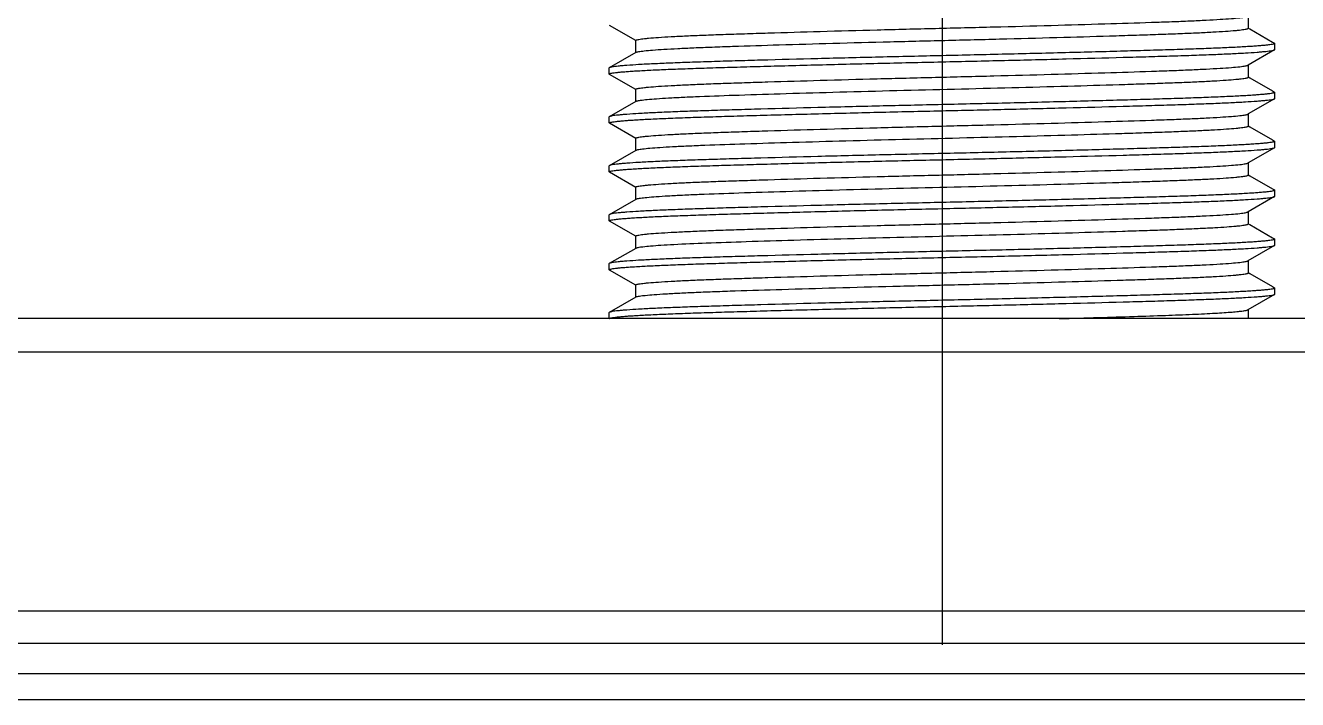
# Model space of a CAD drawing. Extents: x -3383 to -2963, y -4299 to -3705.
# Drawn here: x -3266.19 to -3258.39, y -3951.19 to -3947.06 of the extents above; entities that cross this region are included whole.
import ezdxf

# ---------------------------------------------------------------- set-up
doc = ezdxf.new("R2010")
doc.units = 0
doc.header["$LTSCALE"] = 7
doc.linetypes.add('CENTER', pattern=[2, 1.25, -0.25, 0.25, -0.25])
doc.layers.get('0').update_dxf_attribs({"color": 2, "linetype": 'CONTINUOUS'})
for name, color, linetype in [('6', 7, 'CONTINUOUS'), ('ADMI3CB9QGLEDXF_CONTINUOUS_LINE', 7, 'CONTINUOUS'), ('CL', 1, 'CENTER')]:
    doc.layers.add(name, color=color, linetype=linetype)

msp = doc.modelspace()

# ---------------------------------------------------------------- linework, layer by layer
for p, q in [((-3258.693766, -3947.002398), (-3258.693766, -3947.077398)), ((-3262.449007, -3947.153396), (-3262.609785, -3947.060492)), ((-3258.693766, -3947.0764), (-3258.684081, -3947.081997)), ((-3258.684081, -3947.081997), (-3258.545437, -3947.162111)), ((-3262.449007, -3947.227398), (-3262.449007, -3947.152398)), ((-3258.545437, -3947.162111), (-3258.532988, -3947.169304)), ((-3258.532969, -3947.169315), (-3258.531387, -3947.171148)), ((-3258.531387, -3947.208648), (-3258.531387, -3947.171148)), ((-3262.609785, -3947.319304), (-3262.447282, -3947.225403)), ((-3258.532988, -3947.210492), (-3258.693766, -3947.303396)), ((-3258.532969, -3947.210481), (-3258.531387, -3947.208648)), ((-3262.609805, -3947.319315), (-3262.611387, -3947.321148)), ((-3262.611387, -3947.358648), (-3262.611387, -3947.321148)), ((-3258.693766, -3947.303396), (-3258.695491, -3947.304392)), ((-3258.693766, -3947.302398), (-3258.693766, -3947.377398)), ((-3262.609805, -3947.360481), (-3262.611387, -3947.358648)), ((-3262.449007, -3947.453396), (-3262.609785, -3947.360492)), ((-3258.693766, -3947.3764), (-3258.684081, -3947.381997)), ((-3258.684081, -3947.381997), (-3258.545437, -3947.462111)), ((-3262.449007, -3947.527398), (-3262.449007, -3947.452398)), ((-3258.532988, -3947.510492), (-3258.693766, -3947.603396)), ((-3258.545437, -3947.462111), (-3258.532988, -3947.469304)), ((-3258.532969, -3947.469315), (-3258.531387, -3947.471148)), ((-3258.532969, -3947.510481), (-3258.531387, -3947.508648)), ((-3258.531387, -3947.508648), (-3258.531387, -3947.471148)), ((-3262.609785, -3947.619304), (-3262.447282, -3947.525403)), ((-3262.609805, -3947.619315), (-3262.611387, -3947.621148)), ((-3262.611387, -3947.658648), (-3262.611387, -3947.621148)), ((-3262.609805, -3947.660481), (-3262.611387, -3947.658648)), ((-3262.449007, -3947.753396), (-3262.609785, -3947.660492)), ((-3258.693766, -3947.603396), (-3258.695491, -3947.604392)), ((-3258.693766, -3947.602398), (-3258.693766, -3947.677398)), ((-3258.693766, -3947.6764), (-3258.684081, -3947.681997)), ((-3258.684081, -3947.681997), (-3258.545437, -3947.762111)), ((-3262.449007, -3947.827398), (-3262.449007, -3947.752398)), ((-3258.532988, -3947.810492), (-3258.693766, -3947.903396)), ((-3258.545437, -3947.762111), (-3258.532988, -3947.769304)), ((-3258.532969, -3947.769315), (-3258.531387, -3947.771148)), ((-3258.532969, -3947.810481), (-3258.531387, -3947.808648)), ((-3258.531387, -3947.808648), (-3258.531387, -3947.771148)), ((-3262.609785, -3947.919304), (-3262.447282, -3947.825403)), ((-3262.609805, -3947.919315), (-3262.611387, -3947.921148)), ((-3262.611387, -3947.958648), (-3262.611387, -3947.921148)), ((-3262.609805, -3947.960481), (-3262.611387, -3947.958648)), ((-3262.449007, -3948.053396), (-3262.609785, -3947.960492)), ((-3258.693766, -3947.903396), (-3258.695491, -3947.904392)), ((-3258.693766, -3947.902398), (-3258.693766, -3947.977398)), ((-3258.693766, -3947.9764), (-3258.684081, -3947.981997)), ((-3262.449007, -3948.127398), (-3262.449007, -3948.052398)), ((-3258.684081, -3947.981997), (-3258.545437, -3948.062111)), ((-3262.609785, -3948.219304), (-3262.447282, -3948.125403)), ((-3258.532988, -3948.110492), (-3258.693766, -3948.203396)), ((-3258.545437, -3948.062111), (-3258.532988, -3948.069304)), ((-3258.532969, -3948.069315), (-3258.531387, -3948.071148)), ((-3258.532969, -3948.110481), (-3258.531387, -3948.108648)), ((-3258.531387, -3948.108648), (-3258.531387, -3948.071148)), ((-3258.693766, -3948.203396), (-3258.695491, -3948.204392)), ((-3258.693766, -3948.202398), (-3258.693766, -3948.277398)), ((-3262.609805, -3948.219315), (-3262.611387, -3948.221148)), ((-3262.611387, -3948.258648), (-3262.611387, -3948.221148)), ((-3262.609805, -3948.260481), (-3262.611387, -3948.258648)), ((-3262.449007, -3948.353396), (-3262.609785, -3948.260492)), ((-3258.693766, -3948.2764), (-3258.684081, -3948.281997)), ((-3258.684081, -3948.281997), (-3258.545437, -3948.362111)), ((-3262.449007, -3948.427398), (-3262.449007, -3948.352398)), ((-3258.545437, -3948.362111), (-3258.532988, -3948.369304)), ((-3262.609785, -3948.519304), (-3262.447282, -3948.425403)), ((-3258.532988, -3948.410492), (-3258.695491, -3948.504392)), ((-3258.532969, -3948.369315), (-3258.531387, -3948.371148)), ((-3258.532969, -3948.410481), (-3258.531387, -3948.408648)), ((-3258.531387, -3948.408648), (-3258.531387, -3948.371148)), ((-3262.609805, -3948.519315), (-3262.611387, -3948.521148)), ((-3262.611387, -3948.558648), (-3262.611387, -3948.521148)), ((-3258.693766, -3948.502398), (-3258.693766, -3948.577398)), ((-3262.609805, -3948.560481), (-3262.611387, -3948.558648)), ((-3262.449007, -3948.653396), (-3262.609785, -3948.560492)), ((-3258.693766, -3948.5764), (-3258.684081, -3948.581997)), ((-3258.684081, -3948.581997), (-3258.545437, -3948.662111)), ((-3262.449007, -3948.727398), (-3262.449007, -3948.652398)), ((-3258.545437, -3948.662111), (-3258.532988, -3948.669304)), ((-3258.532969, -3948.669315), (-3258.531387, -3948.671148)), ((-3258.531387, -3948.708648), (-3258.531387, -3948.671148)), ((-3262.609785, -3948.819304), (-3262.447282, -3948.725403)), ((-3258.532988, -3948.710492), (-3258.695491, -3948.804392)), ((-3258.532969, -3948.710481), (-3258.531387, -3948.708648)), ((-3262.609805, -3948.819315), (-3262.611387, -3948.821148)), ((-3262.611387, -3948.858648), (-3262.611387, -3948.821148)), ((-3258.693766, -3948.802398), (-3258.693766, -3948.858648))]:
    msp.add_line(p, q)
for points, knots in [([(-3262.449007, -3947.152398), (-3262.449007, -3947.151377), (-3262.445512, -3947.149257), (-3262.439343, -3947.147603), (-3262.428256, -3947.145307), (-3262.413198, -3947.143176), (-3262.393575, -3947.140863), (-3262.358752, -3947.137488), (-3262.304452, -3947.133356), (-3262.227126, -3947.128678), (-3262.134602, -3947.12405), (-3262.028294, -3947.119573), (-3261.909251, -3947.115184), (-3261.777979, -3947.110787), (-3261.579767, -3947.104576), (-3261.308896, -3947.096564), (-3260.966597, -3947.087193), (-3260.611667, -3947.078371), (-3260.255591, -3947.069642), (-3259.909208, -3947.060371), (-3259.587, -3947.050967), (-3259.340792, -3947.043326), (-3259.166636, -3947.037208), (-3259.054486, -3947.032784), (-3258.955586, -3947.028216), (-3258.871222, -3947.023555), (-3258.802816, -3947.018871), (-3258.756347, -3947.014799), (-3258.727935, -3947.011418), (-3258.713166, -3947.009234), (-3258.702821, -3947.007085), (-3258.697332, -3947.005456), (-3258.695491, -3947.004392)], [0, 0, 0, 0, 0.00081506, 0.00261763, 0.0055365, 0.00960881, 0.01485356, 0.02126629, 0.03754815, 0.05829956, 0.08309698, 0.11148102, 0.14321857, 0.17816929, 0.21630762, 0.3014882, 0.39444548, 0.48959736, 0.58484454, 0.67871405, 0.76614325, 0.84210732, 0.87530595, 0.90522241, 0.93168286, 0.95432139, 0.97265287, 0.98640768, 0.99153748, 0.9954957, 0.99830318, 1, 1, 1, 1]), ([(-3262.447282, -3947.225403), (-3262.445441, -3947.22434), (-3262.439953, -3947.222711), (-3262.429608, -3947.220561), (-3262.414838, -3947.218378), (-3262.386426, -3947.214996), (-3262.339957, -3947.210924), (-3262.271551, -3947.206241), (-3262.187187, -3947.20158), (-3262.088287, -3947.197012), (-3261.976138, -3947.192588), (-3261.801981, -3947.186469), (-3261.555773, -3947.178829), (-3261.233565, -3947.169425), (-3260.887183, -3947.160153), (-3260.531107, -3947.151425), (-3260.176176, -3947.142603), (-3259.833877, -3947.133232), (-3259.563006, -3947.12522), (-3259.364794, -3947.119009), (-3259.233522, -3947.114612), (-3259.114479, -3947.110223), (-3259.008171, -3947.105745), (-3258.915647, -3947.101117), (-3258.838321, -3947.09644), (-3258.784021, -3947.092308), (-3258.749198, -3947.088933), (-3258.729575, -3947.08662), (-3258.714517, -3947.084489), (-3258.70343, -3947.082192), (-3258.697262, -3947.080538), (-3258.693766, -3947.078419), (-3258.693766, -3947.077398)], [0, 0, 0, 0, 0.00169682, 0.0045043, 0.00846252, 0.01359232, 0.02734713, 0.04567861, 0.06831714, 0.09477759, 0.12469405, 0.15789268, 0.23385675, 0.32128595, 0.41515546, 0.51040264, 0.60555452, 0.6985118, 0.78369238, 0.82183071, 0.85678142, 0.88851898, 0.91690302, 0.94170044, 0.96245185, 0.97873371, 0.98514644, 0.99039119, 0.9944635, 0.99738237, 0.99918494, 1, 1, 1, 1]), ([(-3258.531387, -3947.171148), (-3258.531387, -3947.172236), (-3258.535431, -3947.174341), (-3258.542162, -3947.176019), (-3258.554613, -3947.178341), (-3258.571406, -3947.180505), (-3258.593348, -3947.182852), (-3258.620117, -3947.185212), (-3258.651784, -3947.187622), (-3258.70346, -3947.191055), (-3258.779184, -3947.195207), (-3258.882335, -3947.199891), (-3259.000779, -3947.204416), (-3259.133376, -3947.208861), (-3259.279604, -3947.213326), (-3259.439114, -3947.217897), (-3259.610972, -3947.222648), (-3259.858448, -3947.229232), (-3260.179768, -3947.237257), (-3260.439999, -3947.243165), (-3260.571387, -3947.246148)], [0, 0, 0, 0, 0.00159717, 0.00526852, 0.01124882, 0.0196076, 0.03037999, 0.04355368, 0.05910372, 0.0770041, 0.11961047, 0.17046426, 0.22863485, 0.2936682, 0.36528957, 0.44346813, 0.5280013, 0.61775622, 0.80701049, 1, 1, 1, 1]), ([(-3260.571387, -3947.246148), (-3260.699428, -3947.249055), (-3260.953254, -3947.254816), (-3261.32357, -3947.264031), (-3261.618422, -3947.271984), (-3261.835834, -3947.278172), (-3261.980844, -3947.282537), (-3262.112974, -3947.286867), (-3262.231833, -3947.291252), (-3262.336515, -3947.29578), (-3262.425627, -3947.300401), (-3262.489445, -3947.304476), (-3262.53157, -3947.307832), (-3262.556261, -3947.310128), (-3262.576262, -3947.312379), (-3262.591634, -3947.314523), (-3262.602304, -3947.316648), (-3262.607947, -3947.31824), (-3262.609805, -3947.319315)], [0, 0, 0, 0, 0.18829405, 0.37326889, 0.5446053, 0.62193994, 0.69303651, 0.75789424, 0.81630048, 0.86790102, 0.91193923, 0.94748712, 0.96191125, 0.97406872, 0.98393708, 0.99151517, 0.99684418, 1, 1, 1, 1]), ([(-3260.571387, -3947.283648), (-3260.443345, -3947.280741), (-3260.18952, -3947.27498), (-3259.819203, -3947.265765), (-3259.524352, -3947.257811), (-3259.306939, -3947.251624), (-3259.161929, -3947.247259), (-3259.0298, -3947.242928), (-3258.91094, -3947.238544), (-3258.806258, -3947.234016), (-3258.717146, -3947.229395), (-3258.653328, -3947.22532), (-3258.611203, -3947.221964), (-3258.586512, -3947.219668), (-3258.566511, -3947.217417), (-3258.551139, -3947.215273), (-3258.540469, -3947.213147), (-3258.534826, -3947.211556), (-3258.532969, -3947.210481)], [0, 0, 0, 0, 0.18829405, 0.37326889, 0.5446053, 0.62193994, 0.69303651, 0.75789424, 0.81630048, 0.86790102, 0.91193923, 0.94748712, 0.96191125, 0.97406872, 0.98393708, 0.99151517, 0.99684418, 1, 1, 1, 1]), ([(-3262.611387, -3947.358648), (-3262.611386, -3947.35756), (-3262.607343, -3947.355455), (-3262.600612, -3947.353776), (-3262.58816, -3947.351455), (-3262.571367, -3947.349291), (-3262.549426, -3947.346944), (-3262.522656, -3947.344584), (-3262.490989, -3947.342174), (-3262.439313, -3947.338741), (-3262.363589, -3947.334589), (-3262.260438, -3947.329905), (-3262.141995, -3947.32538), (-3262.009398, -3947.320934), (-3261.863169, -3947.31647), (-3261.70366, -3947.311898), (-3261.531802, -3947.307147), (-3261.284326, -3947.300564), (-3260.963006, -3947.292539), (-3260.702774, -3947.286631), (-3260.571387, -3947.283648)], [0, 0, 0, 0, 0.00159717, 0.00526852, 0.01124882, 0.0196076, 0.03037999, 0.04355368, 0.05910372, 0.0770041, 0.11961047, 0.17046426, 0.22863485, 0.2936682, 0.36528957, 0.44346813, 0.5280013, 0.61775622, 0.80701049, 1, 1, 1, 1]), ([(-3262.449007, -3947.452398), (-3262.449007, -3947.451377), (-3262.445512, -3947.449257), (-3262.439343, -3947.447603), (-3262.428256, -3947.445307), (-3262.413198, -3947.443176), (-3262.393575, -3947.440863), (-3262.358752, -3947.437488), (-3262.304452, -3947.433356), (-3262.227126, -3947.428678), (-3262.134602, -3947.42405), (-3262.028294, -3947.419573), (-3261.909251, -3947.415184), (-3261.777979, -3947.410787), (-3261.579767, -3947.404576), (-3261.308896, -3947.396564), (-3260.966597, -3947.387193), (-3260.611667, -3947.378371), (-3260.255591, -3947.369642), (-3259.909208, -3947.360371), (-3259.587, -3947.350967), (-3259.340792, -3947.343326), (-3259.166636, -3947.337208), (-3259.054486, -3947.332784), (-3258.955586, -3947.328216), (-3258.871222, -3947.323555), (-3258.802816, -3947.318871), (-3258.756347, -3947.314799), (-3258.727935, -3947.311418), (-3258.713166, -3947.309234), (-3258.702821, -3947.307085), (-3258.697332, -3947.305456), (-3258.695491, -3947.304392)], [0, 0, 0, 0, 0.00081506, 0.00261763, 0.0055365, 0.00960881, 0.01485356, 0.02126629, 0.03754815, 0.05829956, 0.08309698, 0.11148102, 0.14321857, 0.17816929, 0.21630762, 0.3014882, 0.39444548, 0.48959736, 0.58484454, 0.67871405, 0.76614325, 0.84210732, 0.87530595, 0.90522241, 0.93168286, 0.95432139, 0.97265287, 0.98640768, 0.99153748, 0.9954957, 0.99830318, 1, 1, 1, 1]), ([(-3262.442884, -3947.52364), (-3262.435477, -3947.521363), (-3262.414401, -3947.518246), (-3262.374421, -3947.513749), (-3262.317376, -3947.509276), (-3262.244098, -3947.504622), (-3262.1557, -3947.50004), (-3262.011348, -3947.49374), (-3261.800445, -3947.486389), (-3261.514089, -3947.477574), (-3261.191737, -3947.468262), (-3260.847706, -3947.45916), (-3260.495634, -3947.450565), (-3260.145637, -3947.4418), (-3259.809051, -3947.432517), (-3259.543401, -3947.424626), (-3259.349431, -3947.41851), (-3259.221048, -3947.414171), (-3259.10462, -3947.409833), (-3259.000677, -3947.405397), (-3258.910265, -3947.400817), (-3258.834765, -3947.396194), (-3258.781783, -3947.392114), (-3258.747819, -3947.388783), (-3258.728684, -3947.386502), (-3258.713998, -3947.384399), (-3258.703193, -3947.382132), (-3258.697159, -3947.380497), (-3258.693766, -3947.3784), (-3258.693766, -3947.377398)], [0, 0, 0, 0, 0.0061922, 0.01693105, 0.03220258, 0.05188495, 0.07561639, 0.10293139, 0.16734782, 0.24424953, 0.33186992, 0.42504846, 0.51926226, 0.61329662, 0.70482119, 0.78833241, 0.82567245, 0.85990094, 0.89098227, 0.9187749, 0.94303863, 0.96332079, 0.97922427, 0.98548692, 0.9906083, 0.99458505, 0.99743637, 0.99919885, 1, 1, 1, 1]), ([(-3258.531387, -3947.471148), (-3258.531387, -3947.472236), (-3258.535431, -3947.474341), (-3258.542162, -3947.476019), (-3258.554613, -3947.478341), (-3258.571406, -3947.480505), (-3258.593348, -3947.482852), (-3258.620117, -3947.485212), (-3258.651784, -3947.487622), (-3258.70346, -3947.491055), (-3258.779184, -3947.495207), (-3258.882335, -3947.499891), (-3259.000779, -3947.504416), (-3259.133376, -3947.508861), (-3259.279604, -3947.513326), (-3259.439114, -3947.517897), (-3259.610972, -3947.522648), (-3259.858448, -3947.529232), (-3260.179768, -3947.537257), (-3260.439999, -3947.543165), (-3260.571387, -3947.546148)], [0, 0, 0, 0, 0.00159717, 0.00526852, 0.01124882, 0.0196076, 0.03037999, 0.04355368, 0.05910372, 0.0770041, 0.11961047, 0.17046426, 0.22863485, 0.2936682, 0.36528957, 0.44346813, 0.5280013, 0.61775622, 0.80701049, 1, 1, 1, 1]), ([(-3260.571387, -3947.583648), (-3260.443345, -3947.580741), (-3260.18952, -3947.57498), (-3259.819203, -3947.565765), (-3259.524352, -3947.557811), (-3259.306939, -3947.551624), (-3259.161929, -3947.547259), (-3259.0298, -3947.542928), (-3258.91094, -3947.538544), (-3258.806258, -3947.534016), (-3258.717146, -3947.529395), (-3258.653328, -3947.52532), (-3258.611203, -3947.521964), (-3258.586512, -3947.519668), (-3258.566511, -3947.517417), (-3258.551139, -3947.515273), (-3258.540469, -3947.513147), (-3258.534826, -3947.511556), (-3258.532969, -3947.510481)], [0, 0, 0, 0, 0.18829405, 0.37326889, 0.5446053, 0.62193994, 0.69303651, 0.75789424, 0.81630048, 0.86790102, 0.91193923, 0.94748712, 0.96191125, 0.97406872, 0.98393708, 0.99151517, 0.99684418, 1, 1, 1, 1]), ([(-3262.611387, -3947.658648), (-3262.611386, -3947.65756), (-3262.607343, -3947.655455), (-3262.600612, -3947.653776), (-3262.58816, -3947.651455), (-3262.571367, -3947.649291), (-3262.549426, -3947.646944), (-3262.522656, -3947.644584), (-3262.490989, -3947.642174), (-3262.439313, -3947.638741), (-3262.363589, -3947.634589), (-3262.260438, -3947.629905), (-3262.141995, -3947.62538), (-3262.009398, -3947.620934), (-3261.863169, -3947.61647), (-3261.70366, -3947.611898), (-3261.531802, -3947.607147), (-3261.284326, -3947.600564), (-3260.963006, -3947.592539), (-3260.702774, -3947.586631), (-3260.571387, -3947.583648)], [0, 0, 0, 0, 0.00159717, 0.00526852, 0.01124882, 0.0196076, 0.03037999, 0.04355368, 0.05910372, 0.0770041, 0.11961047, 0.17046426, 0.22863485, 0.2936682, 0.36528957, 0.44346813, 0.5280013, 0.61775622, 0.80701049, 1, 1, 1, 1]), ([(-3260.571387, -3947.546148), (-3260.699428, -3947.549055), (-3260.953254, -3947.554816), (-3261.32357, -3947.564031), (-3261.618422, -3947.571984), (-3261.835834, -3947.578172), (-3261.980844, -3947.582537), (-3262.112974, -3947.586867), (-3262.231833, -3947.591252), (-3262.336515, -3947.59578), (-3262.425627, -3947.600401), (-3262.489445, -3947.604476), (-3262.53157, -3947.607832), (-3262.556261, -3947.610128), (-3262.576262, -3947.612379), (-3262.591634, -3947.614523), (-3262.602304, -3947.616648), (-3262.607947, -3947.61824), (-3262.609805, -3947.619315)], [0, 0, 0, 0, 0.18829405, 0.37326889, 0.5446053, 0.62193994, 0.69303651, 0.75789424, 0.81630048, 0.86790102, 0.91193923, 0.94748712, 0.96191125, 0.97406872, 0.98393708, 0.99151517, 0.99684418, 1, 1, 1, 1]), ([(-3262.447282, -3947.525403), (-3262.447007, -3947.525244), (-3262.445597, -3947.524524), (-3262.444092, -3947.524011), (-3262.442884, -3947.52364)], [0, 0, 0, 0, 0.20089442, 1, 1, 1, 1]), ([(-3262.449007, -3947.752398), (-3262.449007, -3947.751377), (-3262.445512, -3947.749257), (-3262.439343, -3947.747603), (-3262.428256, -3947.745307), (-3262.413198, -3947.743176), (-3262.393575, -3947.740863), (-3262.358752, -3947.737488), (-3262.304452, -3947.733356), (-3262.227126, -3947.728678), (-3262.134602, -3947.72405), (-3262.028294, -3947.719573), (-3261.909251, -3947.715184), (-3261.777979, -3947.710787), (-3261.579767, -3947.704576), (-3261.308896, -3947.696564), (-3260.966597, -3947.687193), (-3260.611667, -3947.678371), (-3260.255591, -3947.669642), (-3259.909208, -3947.660371), (-3259.587, -3947.650967), (-3259.340792, -3947.643326), (-3259.166636, -3947.637208), (-3259.054486, -3947.632784), (-3258.955586, -3947.628216), (-3258.871222, -3947.623555), (-3258.802816, -3947.618871), (-3258.756347, -3947.614799), (-3258.727935, -3947.611418), (-3258.713166, -3947.609234), (-3258.702821, -3947.607085), (-3258.697332, -3947.605456), (-3258.695491, -3947.604392)], [0, 0, 0, 0, 0.00081506, 0.00261763, 0.0055365, 0.00960881, 0.01485356, 0.02126629, 0.03754815, 0.05829956, 0.08309698, 0.11148102, 0.14321857, 0.17816929, 0.21630762, 0.3014882, 0.39444548, 0.48959736, 0.58484454, 0.67871405, 0.76614325, 0.84210732, 0.87530595, 0.90522241, 0.93168286, 0.95432139, 0.97265287, 0.98640768, 0.99153748, 0.9954957, 0.99830318, 1, 1, 1, 1]), ([(-3262.43669, -3947.822062), (-3262.427285, -3947.820014), (-3262.402619, -3947.816742), (-3262.357299, -3947.812291), (-3262.295504, -3947.807776), (-3262.218122, -3947.803194), (-3262.126396, -3947.798684), (-3261.97881, -3947.792537), (-3261.764908, -3947.785256), (-3261.476443, -3947.776455), (-3261.154252, -3947.767229), (-3260.812535, -3947.758285), (-3260.464131, -3947.749799), (-3260.118573, -3947.741081), (-3259.787112, -3947.731881), (-3259.526126, -3947.724101), (-3259.335909, -3947.718068), (-3259.210068, -3947.71378), (-3259.095943, -3947.709485), (-3258.994082, -3947.705086), (-3258.905532, -3947.70055), (-3258.83164, -3947.695976), (-3258.779818, -3947.691942), (-3258.746607, -3947.688651), (-3258.727902, -3947.686397), (-3258.713541, -3947.684319), (-3258.702985, -3947.682078), (-3258.697069, -3947.68046), (-3258.693766, -3947.678384), (-3258.693766, -3947.677398)], [0, 0, 0, 0, 0.00770453, 0.01988061, 0.03646616, 0.05729012, 0.08193243, 0.10997626, 0.17553, 0.25325128, 0.34099017, 0.43353853, 0.52687761, 0.61995894, 0.71023388, 0.79230319, 0.8289615, 0.86257306, 0.89309285, 0.92037923, 0.94418492, 0.96406447, 0.97964399, 0.98577814, 0.99079389, 0.99468888, 0.99748243, 0.99921065, 1, 1, 1, 1]), ([(-3262.447282, -3947.825403), (-3262.446726, -3947.825082), (-3262.443334, -3947.823549), (-3262.439687, -3947.822714), (-3262.43669, -3947.822062)], [0, 0, 0, 0, 0.17313785, 1, 1, 1, 1]), ([(-3258.531387, -3947.771148), (-3258.531387, -3947.772236), (-3258.535431, -3947.774341), (-3258.542162, -3947.776019), (-3258.554613, -3947.778341), (-3258.571406, -3947.780505), (-3258.593348, -3947.782852), (-3258.620117, -3947.785212), (-3258.651784, -3947.787622), (-3258.70346, -3947.791055), (-3258.779184, -3947.795207), (-3258.882335, -3947.799891), (-3259.000779, -3947.804416), (-3259.133376, -3947.808861), (-3259.279604, -3947.813326), (-3259.439114, -3947.817897), (-3259.610972, -3947.822648), (-3259.858448, -3947.829232), (-3260.179768, -3947.837257), (-3260.439999, -3947.843165), (-3260.571387, -3947.846148)], [0, 0, 0, 0, 0.00159717, 0.00526852, 0.01124882, 0.0196076, 0.03037999, 0.04355368, 0.05910372, 0.0770041, 0.11961047, 0.17046426, 0.22863485, 0.2936682, 0.36528957, 0.44346813, 0.5280013, 0.61775622, 0.80701049, 1, 1, 1, 1]), ([(-3260.571387, -3947.883648), (-3260.443345, -3947.880741), (-3260.18952, -3947.87498), (-3259.819203, -3947.865765), (-3259.524352, -3947.857811), (-3259.306939, -3947.851624), (-3259.161929, -3947.847259), (-3259.0298, -3947.842928), (-3258.91094, -3947.838544), (-3258.806258, -3947.834016), (-3258.717146, -3947.829395), (-3258.653328, -3947.82532), (-3258.611203, -3947.821964), (-3258.586512, -3947.819668), (-3258.566511, -3947.817417), (-3258.551139, -3947.815273), (-3258.540469, -3947.813147), (-3258.534826, -3947.811556), (-3258.532969, -3947.810481)], [0, 0, 0, 0, 0.18829405, 0.37326889, 0.5446053, 0.62193994, 0.69303651, 0.75789424, 0.81630048, 0.86790102, 0.91193923, 0.94748712, 0.96191125, 0.97406872, 0.98393708, 0.99151517, 0.99684418, 1, 1, 1, 1]), ([(-3262.611387, -3947.958648), (-3262.611386, -3947.95756), (-3262.607343, -3947.955455), (-3262.600612, -3947.953776), (-3262.58816, -3947.951455), (-3262.571367, -3947.949291), (-3262.549426, -3947.946944), (-3262.522656, -3947.944584), (-3262.490989, -3947.942174), (-3262.439313, -3947.938741), (-3262.363589, -3947.934589), (-3262.260438, -3947.929905), (-3262.141995, -3947.92538), (-3262.009398, -3947.920934), (-3261.863169, -3947.91647), (-3261.70366, -3947.911898), (-3261.531802, -3947.907147), (-3261.284326, -3947.900564), (-3260.963006, -3947.892539), (-3260.702774, -3947.886631), (-3260.571387, -3947.883648)], [0, 0, 0, 0, 0.00159717, 0.00526852, 0.01124882, 0.0196076, 0.03037999, 0.04355368, 0.05910372, 0.0770041, 0.11961047, 0.17046426, 0.22863485, 0.2936682, 0.36528957, 0.44346813, 0.5280013, 0.61775622, 0.80701049, 1, 1, 1, 1]), ([(-3260.571387, -3947.846148), (-3260.699428, -3947.849055), (-3260.953254, -3947.854816), (-3261.32357, -3947.864031), (-3261.618422, -3947.871984), (-3261.835834, -3947.878172), (-3261.980844, -3947.882537), (-3262.112974, -3947.886867), (-3262.231833, -3947.891252), (-3262.336515, -3947.89578), (-3262.425627, -3947.900401), (-3262.489445, -3947.904476), (-3262.53157, -3947.907832), (-3262.556261, -3947.910128), (-3262.576262, -3947.912379), (-3262.591634, -3947.914523), (-3262.602304, -3947.916648), (-3262.607947, -3947.91824), (-3262.609805, -3947.919315)], [0, 0, 0, 0, 0.18829405, 0.37326889, 0.5446053, 0.62193994, 0.69303651, 0.75789424, 0.81630048, 0.86790102, 0.91193923, 0.94748712, 0.96191125, 0.97406872, 0.98393708, 0.99151517, 0.99684418, 1, 1, 1, 1]), ([(-3262.449007, -3948.052398), (-3262.449007, -3948.051377), (-3262.445512, -3948.049257), (-3262.439343, -3948.047603), (-3262.428256, -3948.045307), (-3262.413198, -3948.043176), (-3262.393575, -3948.040863), (-3262.358752, -3948.037488), (-3262.304452, -3948.033356), (-3262.227126, -3948.028678), (-3262.134602, -3948.02405), (-3262.028294, -3948.019573), (-3261.909251, -3948.015184), (-3261.777979, -3948.010787), (-3261.579767, -3948.004576), (-3261.308896, -3947.996564), (-3260.966597, -3947.987193), (-3260.611667, -3947.978371), (-3260.255591, -3947.969642), (-3259.909208, -3947.960371), (-3259.587, -3947.950967), (-3259.340792, -3947.943326), (-3259.166636, -3947.937208), (-3259.054486, -3947.932784), (-3258.955586, -3947.928216), (-3258.871222, -3947.923555), (-3258.802816, -3947.918871), (-3258.756347, -3947.914799), (-3258.727935, -3947.911418), (-3258.713166, -3947.909234), (-3258.702821, -3947.907085), (-3258.697332, -3947.905456), (-3258.695491, -3947.904392)], [0, 0, 0, 0, 0.00081506, 0.00261763, 0.0055365, 0.00960881, 0.01485356, 0.02126629, 0.03754815, 0.05829956, 0.08309698, 0.11148102, 0.14321857, 0.17816929, 0.21630762, 0.3014882, 0.39444548, 0.48959736, 0.58484454, 0.67871405, 0.76614325, 0.84210732, 0.87530595, 0.90522241, 0.93168286, 0.95432139, 0.97265287, 0.98640768, 0.99153748, 0.9954957, 0.99830318, 1, 1, 1, 1]), ([(-3262.443176, -3948.12373), (-3262.435888, -3948.121436), (-3262.415017, -3948.118334), (-3262.375353, -3948.113831), (-3262.318587, -3948.109363), (-3262.245553, -3948.104704), (-3262.157354, -3948.100119), (-3262.013196, -3948.09381), (-3261.802472, -3948.086454), (-3261.516245, -3948.077638), (-3261.193892, -3948.068321), (-3260.849735, -3948.059211), (-3260.497454, -3948.050609), (-3260.147202, -3948.041841), (-3259.810321, -3948.032553), (-3259.544403, -3948.024656), (-3259.350215, -3948.018536), (-3259.221685, -3948.014194), (-3259.105124, -3948.009853), (-3259.001059, -3948.005415), (-3258.910539, -3948.000833), (-3258.834946, -3947.996207), (-3258.781897, -3947.992124), (-3258.747889, -3947.988791), (-3258.728729, -3947.986508), (-3258.714024, -3947.984404), (-3258.703205, -3947.982135), (-3258.697164, -3947.980499), (-3258.693766, -3947.978401), (-3258.693766, -3947.977398)], [0, 0, 0, 0, 0.00610484, 0.01675974, 0.03195445, 0.05156912, 0.07524627, 0.10251844, 0.16686874, 0.24372268, 0.3313348, 0.42454939, 0.51881499, 0.61290554, 0.70450299, 0.7880987, 0.8254789, 0.85974374, 0.89085813, 0.91868054, 0.9429712, 0.96327702, 0.97919957, 0.98546978, 0.99059737, 0.99457893, 0.99743365, 0.99919815, 1, 1, 1, 1]), ([(-3262.447282, -3948.125403), (-3262.447022, -3948.125253), (-3262.445705, -3948.124576), (-3262.444301, -3948.124085), (-3262.443176, -3948.12373)], [0, 0, 0, 0, 0.20286811, 1, 1, 1, 1]), ([(-3258.531387, -3948.071148), (-3258.531387, -3948.072236), (-3258.535431, -3948.074341), (-3258.542162, -3948.076019), (-3258.554613, -3948.078341), (-3258.571406, -3948.080505), (-3258.593348, -3948.082852), (-3258.620117, -3948.085212), (-3258.651784, -3948.087622), (-3258.70346, -3948.091055), (-3258.779184, -3948.095207), (-3258.882335, -3948.099891), (-3259.000779, -3948.104416), (-3259.133376, -3948.108861), (-3259.279604, -3948.113326), (-3259.439114, -3948.117897), (-3259.610972, -3948.122648), (-3259.858448, -3948.129232), (-3260.179768, -3948.137257), (-3260.439999, -3948.143165), (-3260.571387, -3948.146148)], [0, 0, 0, 0, 0.00159717, 0.00526852, 0.01124882, 0.0196076, 0.03037999, 0.04355368, 0.05910372, 0.0770041, 0.11961047, 0.17046426, 0.22863485, 0.2936682, 0.36528957, 0.44346813, 0.5280013, 0.61775622, 0.80701049, 1, 1, 1, 1]), ([(-3260.571387, -3948.183648), (-3260.443345, -3948.180741), (-3260.18952, -3948.17498), (-3259.819203, -3948.165765), (-3259.524352, -3948.157811), (-3259.306939, -3948.151624), (-3259.161929, -3948.147259), (-3259.0298, -3948.142928), (-3258.91094, -3948.138544), (-3258.806258, -3948.134016), (-3258.717146, -3948.129395), (-3258.653328, -3948.12532), (-3258.611203, -3948.121964), (-3258.586512, -3948.119668), (-3258.566511, -3948.117417), (-3258.551139, -3948.115273), (-3258.540469, -3948.113147), (-3258.534826, -3948.111556), (-3258.532969, -3948.110481)], [0, 0, 0, 0, 0.18829405, 0.37326889, 0.5446053, 0.62193994, 0.69303651, 0.75789424, 0.81630048, 0.86790102, 0.91193923, 0.94748712, 0.96191125, 0.97406872, 0.98393708, 0.99151517, 0.99684418, 1, 1, 1, 1]), ([(-3262.611387, -3948.258648), (-3262.611386, -3948.25756), (-3262.607343, -3948.255455), (-3262.600612, -3948.253776), (-3262.58816, -3948.251455), (-3262.571367, -3948.249291), (-3262.549426, -3948.246944), (-3262.522656, -3948.244584), (-3262.490989, -3948.242174), (-3262.439313, -3948.238741), (-3262.363589, -3948.234589), (-3262.260438, -3948.229905), (-3262.141995, -3948.22538), (-3262.009398, -3948.220934), (-3261.863169, -3948.21647), (-3261.70366, -3948.211898), (-3261.531802, -3948.207147), (-3261.284326, -3948.200564), (-3260.963006, -3948.192539), (-3260.702774, -3948.186631), (-3260.571387, -3948.183648)], [0, 0, 0, 0, 0.00159717, 0.00526852, 0.01124882, 0.0196076, 0.03037999, 0.04355368, 0.05910372, 0.0770041, 0.11961047, 0.17046426, 0.22863485, 0.2936682, 0.36528957, 0.44346813, 0.5280013, 0.61775622, 0.80701049, 1, 1, 1, 1]), ([(-3260.571387, -3948.146148), (-3260.699428, -3948.149055), (-3260.953254, -3948.154816), (-3261.32357, -3948.164031), (-3261.618422, -3948.171984), (-3261.835834, -3948.178172), (-3261.980844, -3948.182537), (-3262.112974, -3948.186867), (-3262.231833, -3948.191252), (-3262.336515, -3948.19578), (-3262.425627, -3948.200401), (-3262.489445, -3948.204476), (-3262.53157, -3948.207832), (-3262.556261, -3948.210128), (-3262.576262, -3948.212379), (-3262.591634, -3948.214523), (-3262.602304, -3948.216648), (-3262.607947, -3948.21824), (-3262.609805, -3948.219315)], [0, 0, 0, 0, 0.18829405, 0.37326889, 0.5446053, 0.62193994, 0.69303651, 0.75789424, 0.81630048, 0.86790102, 0.91193923, 0.94748712, 0.96191125, 0.97406872, 0.98393708, 0.99151517, 0.99684418, 1, 1, 1, 1]), ([(-3262.449007, -3948.352398), (-3262.449007, -3948.351377), (-3262.445512, -3948.349257), (-3262.439343, -3948.347603), (-3262.428256, -3948.345307), (-3262.413198, -3948.343176), (-3262.393575, -3948.340863), (-3262.358752, -3948.337488), (-3262.304452, -3948.333356), (-3262.227126, -3948.328678), (-3262.134602, -3948.32405), (-3262.028294, -3948.319573), (-3261.909251, -3948.315184), (-3261.777979, -3948.310787), (-3261.579767, -3948.304576), (-3261.308896, -3948.296564), (-3260.966597, -3948.287193), (-3260.611667, -3948.278371), (-3260.255591, -3948.269642), (-3259.909208, -3948.260371), (-3259.587, -3948.250967), (-3259.340792, -3948.243326), (-3259.166636, -3948.237208), (-3259.054486, -3948.232784), (-3258.955586, -3948.228216), (-3258.871222, -3948.223555), (-3258.802816, -3948.218871), (-3258.756347, -3948.214799), (-3258.727935, -3948.211418), (-3258.713166, -3948.209234), (-3258.702821, -3948.207085), (-3258.697332, -3948.205456), (-3258.695491, -3948.204392)], [0, 0, 0, 0, 0.00081506, 0.00261763, 0.0055365, 0.00960881, 0.01485356, 0.02126629, 0.03754815, 0.05829956, 0.08309698, 0.11148102, 0.14321857, 0.17816929, 0.21630762, 0.3014882, 0.39444548, 0.48959736, 0.58484454, 0.67871405, 0.76614325, 0.84210732, 0.87530595, 0.90522241, 0.93168286, 0.95432139, 0.97265287, 0.98640768, 0.99153748, 0.9954957, 0.99830318, 1, 1, 1, 1]), ([(-3262.434887, -3948.421682), (-3262.425018, -3948.419672), (-3262.399493, -3948.416383), (-3262.352922, -3948.411935), (-3262.290017, -3948.407418), (-3262.17652, -3948.400806), (-3262.001884, -3948.393312), (-3261.756283, -3948.384979), (-3261.467353, -3948.376187), (-3261.145241, -3948.366981), (-3260.804107, -3948.358076), (-3260.456595, -3948.349616), (-3260.112107, -3948.340909), (-3259.781879, -3948.331729), (-3259.522013, -3948.323976), (-3259.332691, -3948.317962), (-3259.207455, -3948.313687), (-3259.093878, -3948.309402), (-3258.992514, -3948.305011), (-3258.904407, -3948.300486), (-3258.830898, -3948.295924), (-3258.779351, -3948.291901), (-3258.746319, -3948.28862), (-3258.727716, -3948.286372), (-3258.713433, -3948.2843), (-3258.702935, -3948.282065), (-3258.697048, -3948.280452), (-3258.693766, -3948.27838), (-3258.693766, -3948.277398)], [0, 0, 0, 0, 0.00806571, 0.0205809, 0.03747632, 0.05856439, 0.11163167, 0.17745583, 0.25537065, 0.34313113, 0.43552758, 0.52866365, 0.62152238, 0.71150184, 0.7932321, 0.82973114, 0.86319853, 0.89358697, 0.92075489, 0.94445325, 0.96423847, 0.97974217, 0.98584624, 0.99083728, 0.99471315, 0.99749318, 0.9992134, 1, 1, 1, 1]), ([(-3260.571387, -3948.446148), (-3260.699428, -3948.449055), (-3260.953254, -3948.454816), (-3261.32357, -3948.464031), (-3261.618422, -3948.471984), (-3261.835834, -3948.478172), (-3261.980844, -3948.482537), (-3262.112974, -3948.486867), (-3262.231833, -3948.491252), (-3262.336515, -3948.49578), (-3262.425627, -3948.500401), (-3262.489445, -3948.504476), (-3262.53157, -3948.507832), (-3262.556261, -3948.510128), (-3262.576262, -3948.512379), (-3262.591634, -3948.514523), (-3262.602304, -3948.516648), (-3262.607947, -3948.51824), (-3262.609805, -3948.519315)], [0, 0, 0, 0, 0.18829405, 0.37326889, 0.5446053, 0.62193994, 0.69303651, 0.75789424, 0.81630048, 0.86790102, 0.91193923, 0.94748712, 0.96191125, 0.97406872, 0.98393708, 0.99151517, 0.99684418, 1, 1, 1, 1]), ([(-3262.447282, -3948.425403), (-3262.445826, -3948.424562), (-3262.441675, -3948.423182), (-3262.437476, -3948.42221), (-3262.434887, -3948.421682)], [0, 0, 0, 0, 0.38892093, 1, 1, 1, 1]), ([(-3258.531387, -3948.371148), (-3258.531387, -3948.372236), (-3258.535431, -3948.374341), (-3258.542162, -3948.376019), (-3258.554613, -3948.378341), (-3258.571406, -3948.380505), (-3258.593348, -3948.382852), (-3258.620117, -3948.385212), (-3258.651784, -3948.387622), (-3258.70346, -3948.391055), (-3258.779184, -3948.395207), (-3258.882335, -3948.399891), (-3259.000779, -3948.404416), (-3259.133376, -3948.408861), (-3259.279604, -3948.413326), (-3259.439114, -3948.417897), (-3259.610972, -3948.422648), (-3259.858448, -3948.429232), (-3260.179768, -3948.437257), (-3260.439999, -3948.443165), (-3260.571387, -3948.446148)], [0, 0, 0, 0, 0.00159717, 0.00526852, 0.01124882, 0.0196076, 0.03037999, 0.04355368, 0.05910372, 0.0770041, 0.11961047, 0.17046426, 0.22863485, 0.2936682, 0.36528957, 0.44346813, 0.5280013, 0.61775622, 0.80701049, 1, 1, 1, 1]), ([(-3260.571387, -3948.483648), (-3260.443345, -3948.480741), (-3260.18952, -3948.47498), (-3259.819203, -3948.465765), (-3259.524352, -3948.457811), (-3259.306939, -3948.451624), (-3259.161929, -3948.447259), (-3259.0298, -3948.442928), (-3258.91094, -3948.438544), (-3258.806258, -3948.434016), (-3258.717146, -3948.429395), (-3258.653328, -3948.42532), (-3258.611203, -3948.421964), (-3258.586512, -3948.419668), (-3258.566511, -3948.417417), (-3258.551139, -3948.415273), (-3258.540469, -3948.413147), (-3258.534826, -3948.411556), (-3258.532969, -3948.410481)], [0, 0, 0, 0, 0.18829405, 0.37326889, 0.5446053, 0.62193994, 0.69303651, 0.75789424, 0.81630048, 0.86790102, 0.91193923, 0.94748712, 0.96191125, 0.97406872, 0.98393708, 0.99151517, 0.99684418, 1, 1, 1, 1]), ([(-3262.611387, -3948.558648), (-3262.611386, -3948.55756), (-3262.607343, -3948.555455), (-3262.600612, -3948.553776), (-3262.58816, -3948.551455), (-3262.571367, -3948.549291), (-3262.549426, -3948.546944), (-3262.522656, -3948.544584), (-3262.490989, -3948.542174), (-3262.439313, -3948.538741), (-3262.363589, -3948.534589), (-3262.260438, -3948.529905), (-3262.141995, -3948.52538), (-3262.009398, -3948.520934), (-3261.863169, -3948.51647), (-3261.70366, -3948.511898), (-3261.531802, -3948.507147), (-3261.284326, -3948.500564), (-3260.963006, -3948.492539), (-3260.702774, -3948.486631), (-3260.571387, -3948.483648)], [0, 0, 0, 0, 0.00159717, 0.00526852, 0.01124882, 0.0196076, 0.03037999, 0.04355368, 0.05910372, 0.0770041, 0.11961047, 0.17046426, 0.22863485, 0.2936682, 0.36528957, 0.44346813, 0.5280013, 0.61775622, 0.80701049, 1, 1, 1, 1]), ([(-3262.449007, -3948.652398), (-3262.449007, -3948.651377), (-3262.445512, -3948.649257), (-3262.439343, -3948.647603), (-3262.428256, -3948.645307), (-3262.413198, -3948.643176), (-3262.393575, -3948.640863), (-3262.358752, -3948.637488), (-3262.304452, -3948.633356), (-3262.227126, -3948.628678), (-3262.134602, -3948.62405), (-3262.028294, -3948.619573), (-3261.909251, -3948.615184), (-3261.777979, -3948.610787), (-3261.579767, -3948.604576), (-3261.308896, -3948.596564), (-3260.966597, -3948.587193), (-3260.611667, -3948.578371), (-3260.255591, -3948.569642), (-3259.909208, -3948.560371), (-3259.587, -3948.550967), (-3259.340792, -3948.543326), (-3259.166636, -3948.537208), (-3259.054486, -3948.532784), (-3258.955586, -3948.528216), (-3258.871222, -3948.523555), (-3258.802816, -3948.518871), (-3258.756347, -3948.514799), (-3258.727935, -3948.511418), (-3258.713166, -3948.509234), (-3258.702821, -3948.507085), (-3258.697332, -3948.505456), (-3258.695491, -3948.504392)], [0, 0, 0, 0, 0.00081506, 0.00261763, 0.0055365, 0.00960881, 0.01485356, 0.02126629, 0.03754815, 0.05829956, 0.08309698, 0.11148102, 0.14321857, 0.17816929, 0.21630762, 0.3014882, 0.39444548, 0.48959736, 0.58484454, 0.67871405, 0.76614325, 0.84210732, 0.87530595, 0.90522241, 0.93168286, 0.95432139, 0.97265287, 0.98640768, 0.99153748, 0.9954957, 0.99830318, 1, 1, 1, 1]), ([(-3262.445827, -3948.72469), (-3262.443481, -3948.723691), (-3262.437155, -3948.722046), (-3262.41876, -3948.718671), (-3262.384755, -3948.714836), (-3262.331088, -3948.710224), (-3262.260653, -3948.705597), (-3262.174626, -3948.700951), (-3262.074394, -3948.696431), (-3261.961186, -3948.692039), (-3261.785961, -3948.685955), (-3261.538974, -3948.678324), (-3261.216666, -3948.668953), (-3260.871203, -3948.65975), (-3260.516733, -3948.651077), (-3260.163794, -3948.642278), (-3259.823802, -3948.632942), (-3259.555042, -3948.624979), (-3259.358551, -3948.618807), (-3259.228454, -3948.614433), (-3259.110473, -3948.610065), (-3259.005126, -3948.605604), (-3258.913459, -3948.600996), (-3258.836875, -3948.596341), (-3258.783111, -3948.59223), (-3258.748637, -3948.588872), (-3258.729213, -3948.586572), (-3258.714306, -3948.584452), (-3258.703334, -3948.582168), (-3258.69722, -3948.580522), (-3258.693766, -3948.578412), (-3258.693766, -3948.577398)], [0, 0, 0, 0, 0.00203537, 0.00518692, 0.01494679, 0.02932113, 0.04820754, 0.07129777, 0.09810974, 0.12831642, 0.1617554, 0.23810066, 0.32561481, 0.41920736, 0.5140296, 0.60872272, 0.7010962, 0.7855945, 0.82340538, 0.85805985, 0.8895284, 0.91767001, 0.94224885, 0.96280805, 0.97893482, 0.98528604, 0.99048022, 0.99451336, 0.99740453, 0.99919066, 1, 1, 1, 1]), ([(-3258.531387, -3948.671148), (-3258.531387, -3948.672236), (-3258.535431, -3948.674341), (-3258.542162, -3948.676019), (-3258.554613, -3948.678341), (-3258.571406, -3948.680505), (-3258.593348, -3948.682852), (-3258.620117, -3948.685212), (-3258.651784, -3948.687622), (-3258.70346, -3948.691055), (-3258.779184, -3948.695207), (-3258.882335, -3948.699891), (-3259.000779, -3948.704416), (-3259.133376, -3948.708861), (-3259.279604, -3948.713326), (-3259.439114, -3948.717897), (-3259.610972, -3948.722648), (-3259.858448, -3948.729232), (-3260.179768, -3948.737257), (-3260.439999, -3948.743165), (-3260.571387, -3948.746148)], [0, 0, 0, 0, 0.00159717, 0.00526852, 0.01124882, 0.0196076, 0.03037999, 0.04355368, 0.05910372, 0.0770041, 0.11961047, 0.17046426, 0.22863485, 0.2936682, 0.36528957, 0.44346813, 0.5280013, 0.61775622, 0.80701049, 1, 1, 1, 1]), ([(-3260.571387, -3948.746148), (-3260.699428, -3948.749055), (-3260.953254, -3948.754816), (-3261.32357, -3948.764031), (-3261.618422, -3948.771984), (-3261.835834, -3948.778172), (-3261.980844, -3948.782537), (-3262.112974, -3948.786867), (-3262.231833, -3948.791252), (-3262.336515, -3948.79578), (-3262.425627, -3948.800401), (-3262.489445, -3948.804476), (-3262.53157, -3948.807832), (-3262.556261, -3948.810128), (-3262.576262, -3948.812379), (-3262.591634, -3948.814523), (-3262.602304, -3948.816648), (-3262.607947, -3948.81824), (-3262.609805, -3948.819315)], [0, 0, 0, 0, 0.18829405, 0.37326889, 0.5446053, 0.62193994, 0.69303651, 0.75789424, 0.81630048, 0.86790102, 0.91193923, 0.94748712, 0.96191125, 0.97406872, 0.98393708, 0.99151517, 0.99684418, 1, 1, 1, 1]), ([(-3260.571387, -3948.783648), (-3260.443345, -3948.780741), (-3260.18952, -3948.77498), (-3259.819203, -3948.765765), (-3259.524352, -3948.757811), (-3259.306939, -3948.751624), (-3259.161929, -3948.747259), (-3259.0298, -3948.742928), (-3258.91094, -3948.738544), (-3258.806258, -3948.734016), (-3258.717146, -3948.729395), (-3258.653328, -3948.72532), (-3258.611203, -3948.721964), (-3258.586512, -3948.719668), (-3258.566511, -3948.717417), (-3258.551139, -3948.715273), (-3258.540469, -3948.713147), (-3258.534826, -3948.711556), (-3258.532969, -3948.710481)], [0, 0, 0, 0, 0.18829405, 0.37326889, 0.5446053, 0.62193994, 0.69303651, 0.75789424, 0.81630048, 0.86790102, 0.91193923, 0.94748712, 0.96191125, 0.97406872, 0.98393708, 0.99151517, 0.99684418, 1, 1, 1, 1]), ([(-3262.611387, -3948.858648), (-3262.611386, -3948.85756), (-3262.607343, -3948.855455), (-3262.600612, -3948.853776), (-3262.58816, -3948.851455), (-3262.571367, -3948.849291), (-3262.549426, -3948.846944), (-3262.522656, -3948.844584), (-3262.490989, -3948.842174), (-3262.439313, -3948.838741), (-3262.363589, -3948.834589), (-3262.260438, -3948.829905), (-3262.141995, -3948.82538), (-3262.009398, -3948.820934), (-3261.863169, -3948.81647), (-3261.70366, -3948.811898), (-3261.531802, -3948.807147), (-3261.284326, -3948.800564), (-3260.963006, -3948.792539), (-3260.702774, -3948.786631), (-3260.571387, -3948.783648)], [0, 0, 0, 0, 0.00159717, 0.00526852, 0.01124882, 0.0196076, 0.03037999, 0.04355368, 0.05910372, 0.0770041, 0.11961047, 0.17046426, 0.22863485, 0.2936682, 0.36528957, 0.44346813, 0.5280013, 0.61775622, 0.80701049, 1, 1, 1, 1]), ([(-3259.852851, -3948.858648), (-3259.772621, -3948.856375), (-3259.619681, -3948.85191), (-3259.40259, -3948.845263), (-3259.210311, -3948.838874), (-3259.066508, -3948.833342), (-3258.965155, -3948.828633), (-3258.900271, -3948.825189), (-3258.843689, -3948.821721), (-3258.795978, -3948.81825), (-3258.757485, -3948.814859), (-3258.72841, -3948.811547), (-3258.710033, -3948.808772), (-3258.700136, -3948.806324), (-3258.696726, -3948.805106), (-3258.695491, -3948.804392)], [0, 0, 0, 0, 0.20768392, 0.39591109, 0.56200164, 0.70549531, 0.76828401, 0.82453988, 0.87362424, 0.91496443, 0.94832616, 0.97358708, 0.99071966, 0.99631061, 1, 1, 1, 1])]:
    msp.add_open_spline(points, degree=3, knots=knots)
msp.add_open_spline([(-3262.447282, -3948.725403), (-3262.446814, -3948.725133), (-3262.446324, -3948.724902), (-3262.445827, -3948.72469)], degree=3)
at = {"layer": '6', "color": 2, "linetype": 'Continuous'}
for p, q in [((-3245.571387, -3950.652127), (-3286.011387, -3950.652127)), ((-3286.011387, -3950.848363), (-3245.571387, -3950.848363)), ((-3245.571387, -3951.037545), (-3287.286407, -3951.037545)), ((-3291.832649, -3951.194533), (-3245.571387, -3951.194533))]:
    msp.add_line(p, q, dxfattribs=at)
at = {"layer": 'ADMI3CB9QGLEDXF_CONTINUOUS_LINE', "color": 7, "linetype": 'Continuous'}
for p, q in [((-3245.571387, -3948.858648), (-3291.871387, -3948.858648)), ((-3290.309087, -3949.062138), (-3245.571387, -3949.062138))]:
    msp.add_line(p, q, dxfattribs=at)
at = {"layer": 'CL'}
msp.add_line((-3260.571387, -3942.858648), (-3260.571387, -3950.858648), dxfattribs=at)

doc.saveas('drawing.dxf')
